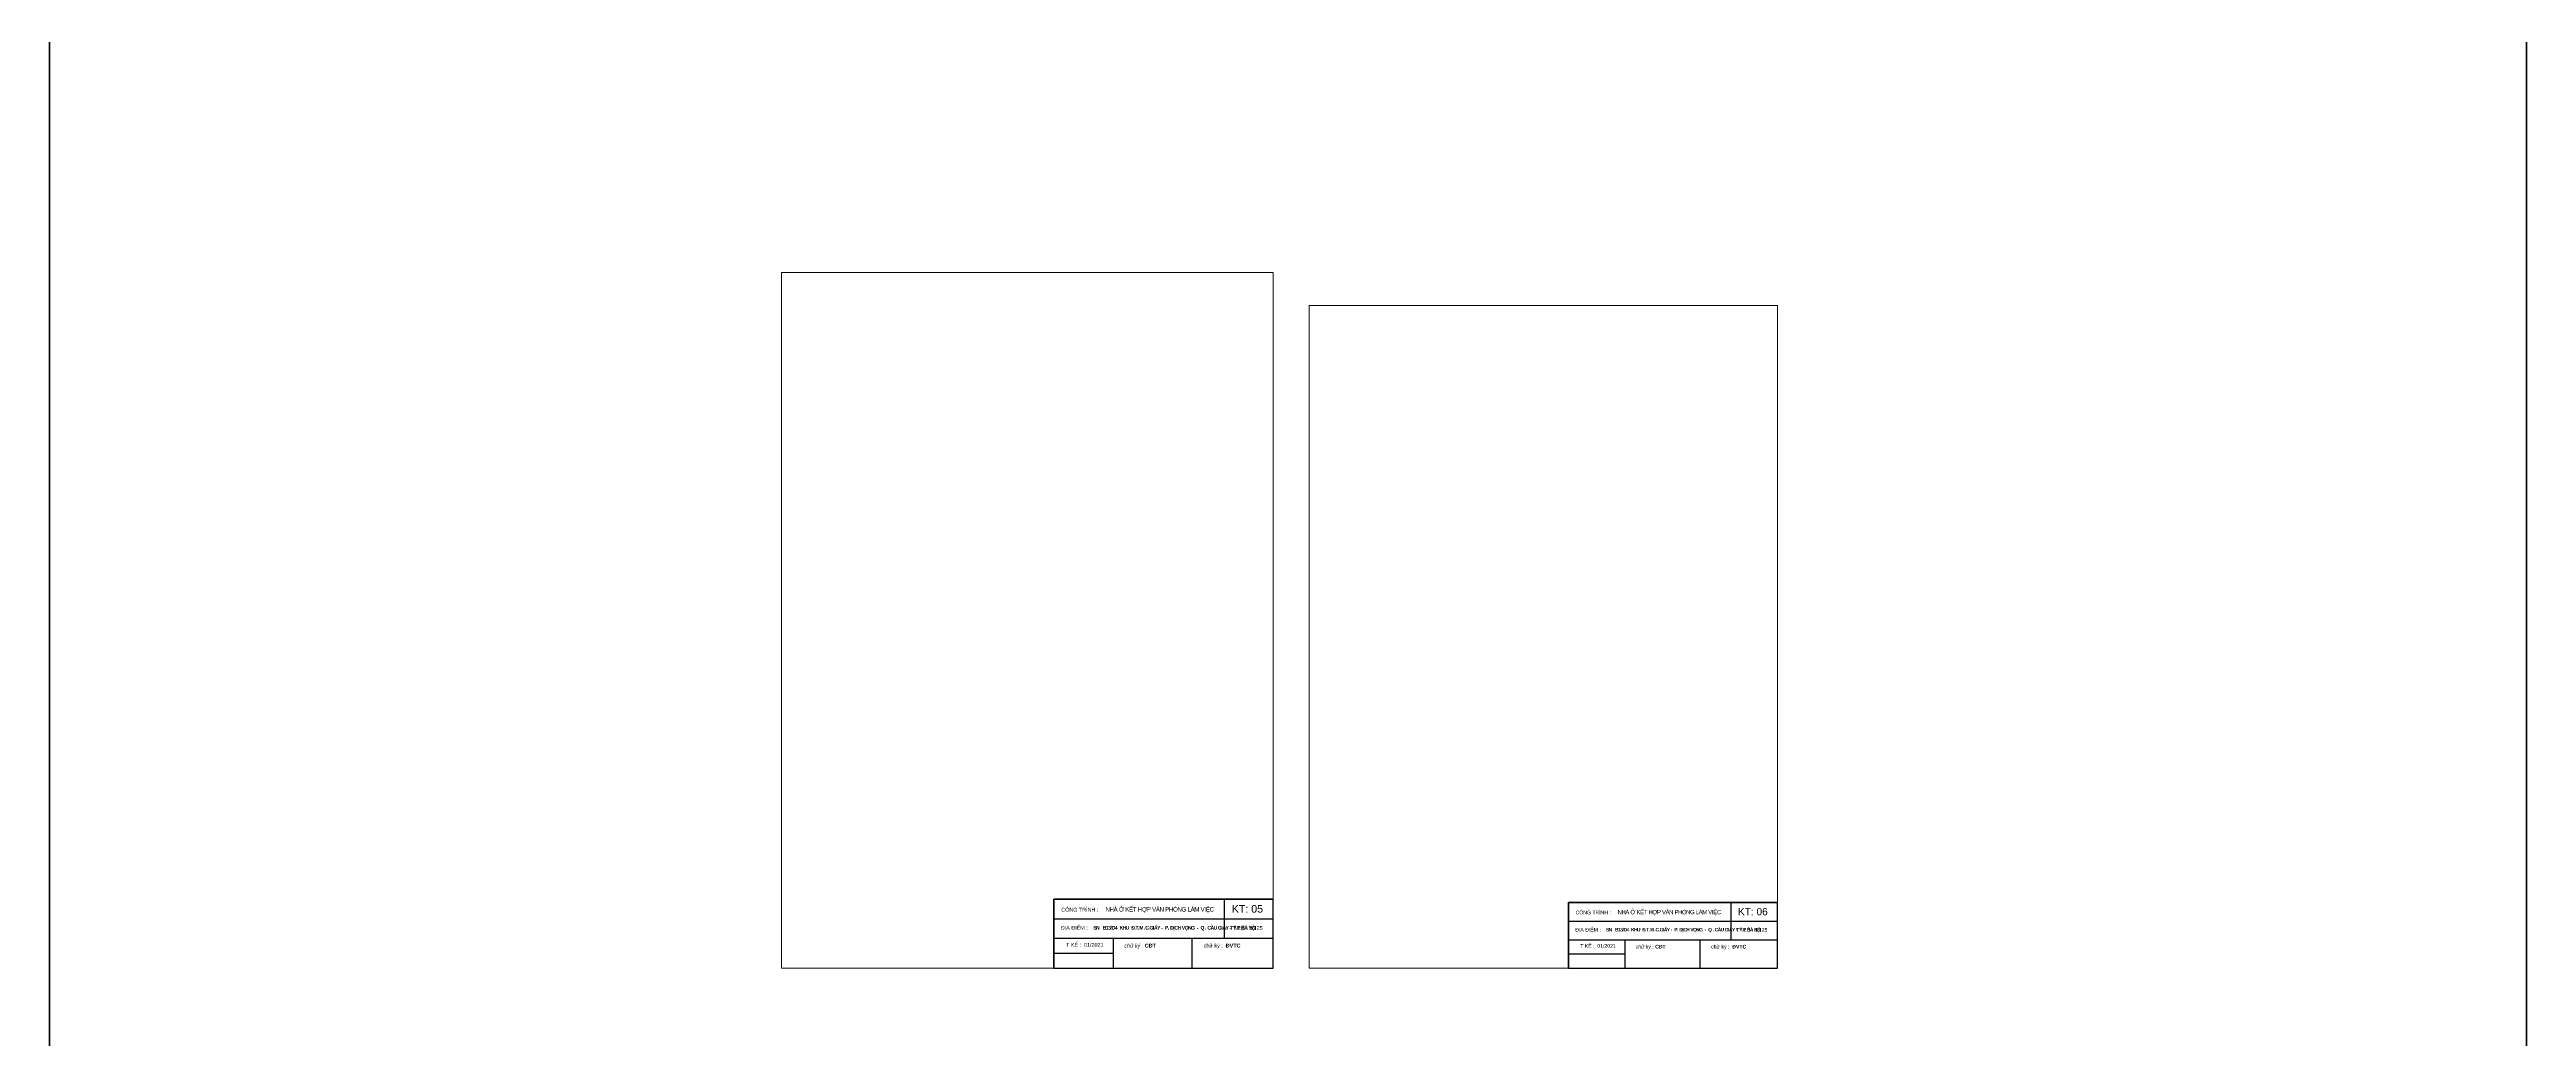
# Model space of a CAD drawing. Extents: x -165145 to 691808, y -202842 to 311040.
# Drawn here: x 1475 to 140343, y -27935 to 27484 of the extents above; entities that cross this region are included whole.
import ezdxf

# ---------------------------------------------------------------- set-up
doc = ezdxf.new("R2010")
doc.units = 0
doc.header["$LTSCALE"] = 10
doc.header["$MEASUREMENT"] = 0
doc.layers.add('KCS_BORDER', color=3, linetype='CONTINUOUS')
doc.layers.add('KCS_DIM', color=1, linetype='CONTINUOUS')
doc.layers.add('KHUNG', color=9, linetype='CONTINUOUS', lineweight=13)
doc.layers.add('wall', color=7, linetype='CONTINUOUS', lineweight=50)
doc.styles.add('KCS_SMTEXT', font='arial.ttf', dxfattribs={"width": 0.7})
doc.styles.add('SMTEXT', font='arial.ttf', dxfattribs={"width": 0.7})

msp = doc.modelspace()

# ---------------------------------------------------------------- linework, layer by layer
at = {"layer": 'KCS_BORDER', "ltscale": 0.05}
for p, q in [((57780.48815, -23990.26501), (57780.48815, -20123.48743)), ((57780.48815, -20123.48743), (70078.96179, -20123.48743)), ((86635.26186, -23990.26501), (86635.26186, -20307.6197)), ((86635.26186, -20307.6197), (98348.09389, -20307.6197))]:
    msp.add_line(p, q, dxfattribs=at)
for points in [[(70078.96179, -20123.48743), (57780.48815, -20123.48743), (57780.48815, -23990.26501), (70078.96179, -23990.26501)], [(98348.09389, -20307.6197), (86635.26186, -20307.6197), (86635.26186, -23990.26501), (98348.09389, -23990.26501)]]:
    msp.add_lwpolyline(points, close=True, dxfattribs=at)
at = {"layer": 'KCS_DIM', "ltscale": 0.05}
for p, q in [((67329.60241, -20123.48743), (67329.60241, -22322.97493)), ((95729.65639, -20307.6197), (95729.65639, -22402.3697)), ((57780.48815, -21223.23118), (70078.96179, -21223.23118)), ((86635.26186, -21354.9947), (98348.09389, -21354.9947)), ((57780.48815, -22322.97493), (70078.96179, -22322.97493)), ((57780.48815, -23153.67423), (61118.99597, -23153.67423)), ((61118.99597, -23990.26501), (61118.99597, -22322.97493)), ((65537.60925, -23990.26501), (65537.60925, -22322.97493)), ((86635.26186, -22402.3697), (98348.09389, -22402.3697)), ((86635.26186, -23193.51188), (89814.79311, -23193.51188)), ((89814.79311, -23990.26501), (89814.79311, -22402.3697)), ((94022.99623, -23990.26501), (94022.99623, -22402.3697))]:
    msp.add_line(p, q, dxfattribs=at)
at = {"layer": 'KHUNG', "color": 7}
for points in [[(42516.46179, 14990.98499), (42516.46179, -23990.26501), (70078.96179, -23990.26501), (70078.96179, 14990.98499)], [(72098.09389, 13134.73499), (72098.09389, -23990.26501), (98348.09389, -23990.26501), (98348.09389, 13134.73499)]]:
    msp.add_lwpolyline(points, close=True, dxfattribs=at)
at = {"layer": 'wall'}
for p, q in [((1475.47245, 191618.08891), (1475.47245, -202842.14908)), ((140343.07158, 186661.0276), (140343.07158, -194804.93223))]:
    msp.add_line(p, q, dxfattribs=at)

# ---------------------------------------------------------------- texts
at = {"layer": 'KCS_DIM', "ltscale": 0.05, "attachment_point": 1}
for s, insert, char_height, width, style in [('{\\W1;CÔNG TRÌNH :}', (58197.77866, -20612.12011), 216.0210938, 6596.4986719, 'KCS_SMTEXT'), ('{\\W1;\\T0.9;NHÀ Ở KẾT HỢP VĂN PHÒNG LÀM VIỆC}', (60671.44524, -20574.31256), 251.37, 6689.5486461, 'KCS_SMTEXT'), ('{\\W1;KT: 05}', (67758.69886, -20458.20939), 425.4960938, 9434.2303125, 'KCS_SMTEXT'), ('{\\W1;CÔNG TRÌNH :}', (87032.68139, -20772.98415), 205.734375, 6282.3796875, 'KCS_SMTEXT'), ('{\\W1;\\T0.9;NHÀ Ở KẾT HỢP VĂN PHÒNG LÀM VIỆC}', (89388.55432, -20736.97697), 239.4, 6370.9987106, 'KCS_SMTEXT'), ('{\\W1;KT: 06}', (96138.31967, -20626.40251), 405.234375, 8984.98125, 'KCS_SMTEXT'), ('{\\W1;ĐỊA ĐIỂM :}', (58173.00448, -21625.37738), 216.0210938, 6596.4986719, 'KCS_SMTEXT'), ('{\\fArial|b1|i0|c0|p34;\\W0.85;\\T0.75; SN   B13/D4  KHU  Đ.T.M .C.GIẤY -  P. DỊCH VỌNG  -  Q . CẦU GIẤY -  T.P HÀ NỘI}', (59923.0226, -21628.00942), 207.39591672, 7681.1303211, 'SMTEXT'), ('{\\W1;TỶ LỆ : 1/125}', (67642.833, -21641.25464), 216.0210938, 6596.4986719, 'KCS_SMTEXT'), ('{\\W1;ĐỊA ĐIỂM :}', (87009.08693, -21737.99107), 205.734375, 6282.3796875, 'KCS_SMTEXT'), ('{\\fArial|b1|i0|c0|p34;\\W0.85;\\T0.75; SN   B13/D4  KHU  Đ.T.M .C.GIẤY -  P. DỊCH VỌNG  -  Q . CẦU GIẤY -  T.P HÀ NỘI}', (88675.77085, -21740.49778), 197.51992069, 7315.3622106, 'SMTEXT'), ('{\\W1;TỶ LỆ : 1/125}', (96027.97123, -21753.11227), 205.734375, 6282.3796875, 'KCS_SMTEXT'), ('{\\W1;T KẾ :  01/2021}', (58468.80991, -22580.94639), 216.0210938, 6596.4986719, 'KCS_SMTEXT'), ('{\\fArial|b0|i1|c0|p34;\\W1;chữ ký\\fArial|b0|i0|c0|p34; : \\fArial|b1|i0|c0|p34;CĐT}', (61734.65608, -22624.15061), 216.0210938, 6596.4986719, 'KCS_SMTEXT'), ('{\\W1;chữ ký :  \\fArial|b1|i0|c0|p34;ĐVTC}', (66180.76296, -22624.15061), 216.0210938, 6596.4986719, 'KCS_SMTEXT'), ('{\\W1;T KẾ :  01/2021}', (87290.80639, -22648.0568), 205.734375, 6282.3796875, 'KCS_SMTEXT'), ('{\\fArial|b0|i1|c0|p34;\\W1;chữ ký\\fArial|b0|i0|c0|p34; : \\fArial|b1|i0|c0|p34;CĐT}', (90401.13608, -22689.20368), 205.734375, 6282.3796875, 'KCS_SMTEXT'), ('{\\W1;chữ ký :  \\fArial|b1|i0|c0|p34;ĐVTC}', (94635.52358, -22689.20368), 205.734375, 6282.3796875, 'KCS_SMTEXT')]:
    msp.add_mtext(s, dxfattribs=dict(at, insert=insert, char_height=char_height, width=width, style=style))

doc.saveas('drawing.dxf')
